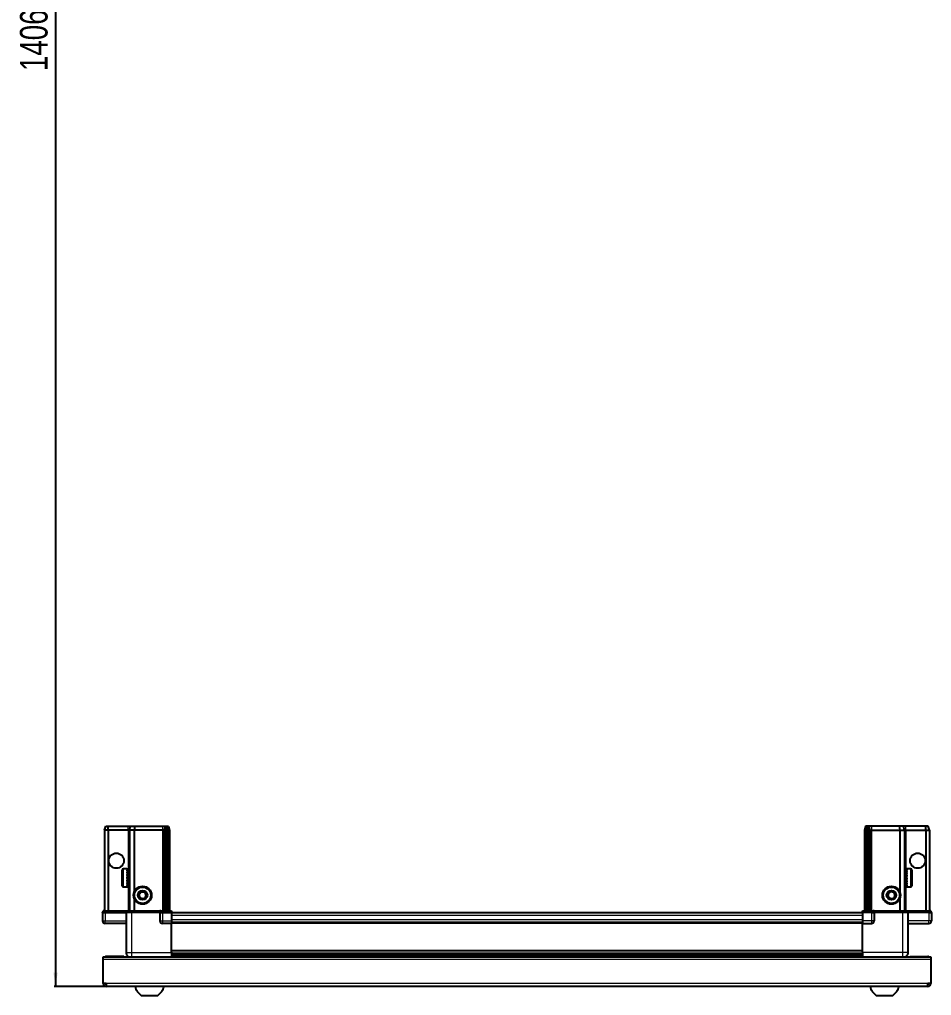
# Model space of a CAD drawing. Header units: millimetres. Extents: x 899 to 3911, y -293 to 1884.
# Drawn here: x 963 to 1623, y -293 to 413 of the extents above; entities that cross this region are included whole.
import ezdxf

# ---------------------------------------------------------------- set-up
doc = ezdxf.new("R2010")
doc.units = ezdxf.units.MM
doc.layers.add('FORMAT', color=7, linetype='Continuous')
doc.styles.add('SLDTEXTSTYLE0', font='TXT', dxfattribs={"width": 0.75})
doc.dimstyles.new('SLDDIMSTYLE0', dxfattribs={"dimtxt": 20, "dimasz": 10, "dimexe": 0, "dimexo": 0.0625, "dimgap": 5, "dimtad": 2, "dimdec": 1, "dimrnd": 1e-09, "dimzin": 12, "dimdsep": 46, "dimtxsty": 'SLDTEXTSTYLE0', "dimsah": 1, "dimcen": 0.09, "dimadec": 0, "dimazin": 3, "dimtfac": 1, "dimtofl": 0, "dimtmove": 0, "dimatfit": 3, "dimfxl": 0, "dimfrac": 2, "dimtolj": 1, "dimtzin": 12, "dimarcsym": 0})

# ---------------------------------------------------------------- blocks, each defined once
blk = doc.blocks.new('_D_8')
at = {"layer": 'FORMAT'}
for p, q in [((1108.46, 1119.84), (988.47, 1119.84)), ((989.47, 1119.84), (989.47, -286.86)), ((1026.06, -286.86), (988.47, -286.86))]:
    blk.add_line(p, q, dxfattribs=at)
for points in [[(989.47, 1119.84), (987.93, 1109.84), (991.01, 1109.84)], [(989.47, -286.86), (991.01, -276.86), (987.93, -276.86)]]:
    blk.add_solid(points, dxfattribs=at)
at = {"layer": 'FORMAT', "insert": (963.69, 375.85), "char_height": 20, "attachment_point": 1, "rotation": 90, "style": 'SLDTEXTSTYLE0'}
blk.add_mtext('1406,7', dxfattribs=at)

msp = doc.modelspace()

# ---------------------------------------------------------------- linework, layer by layer
at = {"color": 7, "linetype": 'Continuous', "lineweight": 25}
for p, q in [((1024.97, -173.86), (1025.77, -170.86)), ((1027.47, -173.86), (1024.97, -173.86)), ((1024.97, -173.86), (1024.97, -232.16)), ((1025.77, -170.86), (1027.63, -170.86)), ((1027.47, -173.86), (1027.63, -170.86)), ((1041.97, -173.86), (1027.47, -173.86)), ((1027.47, -173.86), (1027.47, -232.16)), ((1027.63, -170.86), (1041.97, -170.86)), ((1041.97, -170.86), (1043.77, -170.86)), ((1042.97, -173.86), (1041.97, -173.86)), ((1042.97, -173.86), (1043.77, -170.86)), ((1046.47, -173.86), (1042.97, -173.86)), ((1042.97, -173.86), (1042.97, -232.16)), ((1043.77, -170.86), (1046.8, -170.86)), ((1046.8, -170.86), (1046.47, -173.86)), ((1066.97, -173.86), (1046.47, -173.86)), ((1046.47, -173.86), (1046.47, -218.36)), ((1046.8, -170.86), (1066.97, -170.86)), ((1066.97, -170.86), (1068.77, -170.86)), ((1067.97, -173.86), (1066.97, -173.86)), ((1068.77, -170.86), (1067.97, -173.86)), ((1068.97, -173.86), (1067.97, -173.86)), ((1067.97, -173.86), (1067.97, -232.16)), ((1068.77, -170.86), (1069.51, -170.86)), ((1069.51, -170.86), (1068.97, -173.86)), ((1070.47, -173.86), (1068.97, -173.86)), ((1068.97, -173.86), (1068.97, -232.16)), ((1069.51, -170.86), (1070.02, -170.86)), ((1070.02, -170.86), (1071.17, -170.86)), ((1070.02, -170.86), (1070.47, -173.86)), ((1071.97, -173.86), (1070.47, -173.86)), ((1070.47, -173.86), (1070.47, -232.16)), ((1071.17, -170.86), (1071.97, -173.86)), ((1071.97, -173.86), (1071.97, -232.16)), ((1575.77, -170.86), (1574.97, -173.86)), ((1574.97, -173.86), (1576.47, -173.86)), ((1574.97, -173.86), (1574.97, -232.16)), ((1576.93, -170.86), (1575.77, -170.86)), ((1576.93, -170.86), (1576.47, -173.86)), ((1576.47, -173.86), (1577.97, -173.86)), ((1576.47, -173.86), (1576.47, -232.16)), ((1577.43, -170.86), (1576.93, -170.86)), ((1577.43, -170.86), (1577.97, -173.86)), ((1578.17, -170.86), (1577.43, -170.86)), ((1577.97, -173.86), (1577.97, -232.16)), ((1577.97, -173.86), (1578.97, -173.86)), ((1578.17, -170.86), (1578.97, -173.86)), ((1579.97, -170.86), (1578.17, -170.86)), ((1578.97, -173.86), (1578.97, -232.16)), ((1578.97, -173.86), (1579.97, -173.86)), ((1600.14, -170.86), (1579.97, -170.86)), ((1579.97, -173.86), (1600.47, -173.86)), ((1600.14, -170.86), (1600.47, -173.86)), ((1603.17, -170.86), (1600.14, -170.86)), ((1600.47, -173.86), (1600.47, -218.36)), ((1600.47, -173.86), (1603.97, -173.86)), ((1603.97, -173.86), (1603.17, -170.86)), ((1604.97, -170.86), (1603.17, -170.86)), ((1603.97, -173.86), (1603.97, -232.16)), ((1603.97, -173.86), (1604.97, -173.86)), ((1619.32, -170.86), (1604.97, -170.86)), ((1604.97, -173.86), (1619.47, -173.86)), ((1619.47, -173.86), (1619.32, -170.86)), ((1621.17, -170.86), (1619.32, -170.86)), ((1619.47, -173.86), (1621.97, -173.86)), ((1619.47, -173.86), (1619.47, -232.16)), ((1621.97, -173.86), (1621.17, -170.86)), ((1621.97, -173.86), (1621.97, -232.16)), ((1037.77, -214.06), (1037.77, -202.66)), ((1040.97, -201.86), (1038.57, -201.86)), ((1040.97, -201.86), (1040.97, -201.86)), ((1040.97, -201.86), (1041.47, -201.86)), ((1040.97, -202.05), (1041.47, -202.05)), ((1040.97, -202.05), (1040.97, -202.27)), ((1040.97, -202.27), (1041.47, -202.27)), ((1040.97, -202.84), (1041.47, -202.84)), ((1040.97, -202.84), (1040.97, -203.27)), ((1040.97, -203.27), (1041.47, -203.27)), ((1040.97, -204.18), (1041.47, -204.18)), ((1040.97, -204.18), (1040.97, -204.77)), ((1040.97, -204.77), (1041.47, -204.77)), ((1041.47, -202.05), (1041.47, -201.86)), ((1041.47, -202.27), (1041.47, -202.05)), ((1041.47, -202.84), (1041.47, -202.27)), ((1041.47, -203.27), (1041.47, -202.84)), ((1041.47, -204.18), (1041.47, -203.27)), ((1041.57, -203.96), (1041.47, -203.96)), ((1041.47, -204.77), (1041.47, -204.18)), ((1041.47, -205.92), (1041.47, -204.77)), ((1041.57, -212.76), (1041.57, -203.96)), ((1042.45, -205.05), (1041.97, -204.36)), ((1041.97, -212.36), (1041.97, -204.36)), ((1042.94, -204.36), (1042.45, -205.05)), ((1042.97, -204.36), (1042.94, -204.36)), ((1042.94, -212.36), (1042.94, -204.36)), ((1604, -204.36), (1603.97, -204.36)), ((1604.49, -205.05), (1604, -204.36)), ((1604, -204.36), (1604, -212.36)), ((1604.97, -204.36), (1604.49, -205.05)), ((1604.97, -204.36), (1604.97, -212.36)), ((1605.47, -203.96), (1605.37, -203.96)), ((1605.37, -203.96), (1605.37, -212.76)), ((1608.37, -201.86), (1605.47, -201.86)), ((1605.97, -201.86), (1605.47, -201.86)), ((1605.47, -201.86), (1605.47, -201.9)), ((1605.47, -201.9), (1605.47, -202.19)), ((1605.97, -201.9), (1605.47, -201.9)), ((1605.97, -202.19), (1605.47, -202.19)), ((1605.47, -202.19), (1605.47, -202.46)), ((1605.97, -202.46), (1605.47, -202.46)), ((1605.47, -202.46), (1605.47, -203.13)), ((1605.97, -203.13), (1605.47, -203.13)), ((1605.47, -203.13), (1605.47, -203.6)), ((1605.47, -203.6), (1605.47, -204.58)), ((1605.97, -203.6), (1605.47, -203.6)), ((1605.97, -204.58), (1605.47, -204.58)), ((1605.47, -204.58), (1605.47, -205.2)), ((1605.97, -201.9), (1605.97, -201.86)), ((1605.97, -202.46), (1605.97, -202.19)), ((1605.97, -203.6), (1605.97, -203.13)), ((1605.97, -205.2), (1605.97, -204.58)), ((1609.17, -202.66), (1609.17, -214.06)), ((1040.97, -205.92), (1041.47, -205.92)), ((1040.97, -205.92), (1040.97, -206.62)), ((1040.97, -206.62), (1041.47, -206.62)), ((1040.97, -207.9), (1041.47, -207.9)), ((1040.97, -207.9), (1040.97, -208.64)), ((1040.97, -208.05), (1041.47, -208.05)), ((1040.97, -208.55), (1041.47, -208.55)), ((1040.97, -208.64), (1041.47, -208.64)), ((1040.97, -209.93), (1041.47, -209.93)), ((1040.97, -209.93), (1040.97, -210.64)), ((1040.97, -210.64), (1041.47, -210.64)), ((1040.97, -211.8), (1041.47, -211.8)), ((1040.97, -211.8), (1040.97, -212.4)), ((1041.47, -206.62), (1041.47, -205.92)), ((1041.47, -207.9), (1041.47, -206.62)), ((1041.47, -208.05), (1041.47, -207.9)), ((1041.47, -208.64), (1041.47, -208.55)), ((1041.47, -209.93), (1041.47, -208.64)), ((1041.47, -210.64), (1041.47, -209.93)), ((1041.47, -211.8), (1041.47, -210.64)), ((1041.47, -212.4), (1041.47, -211.8)), ((1041.97, -212.36), (1042.45, -211.67)), ((1042.45, -211.67), (1042.45, -205.05)), ((1042.45, -211.67), (1042.94, -212.36)), ((1604, -212.36), (1604.49, -211.67)), ((1604.49, -205.05), (1604.49, -211.67)), ((1604.49, -211.67), (1604.97, -212.36)), ((1605.47, -205.2), (1605.47, -206.4)), ((1605.97, -205.2), (1605.47, -205.2)), ((1605.97, -206.4), (1605.47, -206.4)), ((1605.47, -206.4), (1605.47, -207.03)), ((1605.97, -207.03), (1605.47, -207.03)), ((1605.47, -207.11), (1605.47, -208.41)), ((1605.97, -207.11), (1605.47, -207.11)), ((1605.97, -208.41), (1605.47, -208.41)), ((1605.97, -208.89), (1605.47, -208.89)), ((1605.47, -208.89), (1605.47, -209.14)), ((1605.47, -209.14), (1605.47, -210.41)), ((1605.97, -209.14), (1605.47, -209.14)), ((1605.97, -210.41), (1605.47, -210.41)), ((1605.47, -210.41), (1605.47, -211.1)), ((1605.47, -211.1), (1605.47, -212.22)), ((1605.97, -211.1), (1605.47, -211.1)), ((1605.97, -207.11), (1605.97, -206.4)), ((1605.97, -209.14), (1605.97, -208.41)), ((1605.97, -211.1), (1605.97, -210.41)), ((1038.57, -214.86), (1040.97, -214.86)), ((1040.97, -212.4), (1041.47, -212.4)), ((1040.97, -213.34), (1041.47, -213.34)), ((1040.97, -213.34), (1040.97, -213.78)), ((1040.97, -213.78), (1041.47, -213.78)), ((1040.97, -214.38), (1041.47, -214.38)), ((1040.97, -214.38), (1040.97, -214.62)), ((1040.97, -214.62), (1041.47, -214.62)), ((1040.97, -214.84), (1041.47, -214.84)), ((1040.97, -214.84), (1040.97, -214.86)), ((1040.97, -214.85), (1041.47, -214.85)), ((1041.47, -213.34), (1041.47, -212.4)), ((1041.47, -212.76), (1041.57, -212.76)), ((1041.47, -213.78), (1041.47, -213.34)), ((1041.47, -214.38), (1041.47, -213.78)), ((1041.47, -214.62), (1041.47, -214.38)), ((1041.47, -214.84), (1041.47, -214.62)), ((1041.47, -214.85), (1041.47, -214.84)), ((1042.94, -212.36), (1042.97, -212.36)), ((1603.97, -212.36), (1604, -212.36)), ((1605.37, -212.76), (1605.47, -212.76)), ((1605.97, -212.22), (1605.47, -212.22)), ((1605.47, -212.22), (1605.47, -212.79)), ((1605.47, -212.79), (1605.47, -213.64)), ((1605.97, -212.79), (1605.47, -212.79)), ((1605.97, -213.64), (1605.47, -213.64)), ((1605.47, -213.64), (1605.47, -214.04)), ((1605.47, -214.04), (1605.47, -214.55)), ((1605.97, -214.04), (1605.47, -214.04)), ((1605.97, -214.55), (1605.47, -214.55)), ((1605.47, -214.55), (1605.47, -214.74)), ((1605.47, -214.74), (1605.47, -214.86)), ((1605.97, -214.74), (1605.47, -214.74)), ((1605.47, -214.86), (1608.37, -214.86)), ((1605.97, -212.79), (1605.97, -212.22)), ((1605.97, -214.04), (1605.97, -213.64)), ((1605.97, -214.74), (1605.97, -214.55)), ((1046.47, -223.36), (1046.47, -232.16)), ((1600.47, -223.36), (1600.47, -232.16)), ((1023.97, -232.16), (1023.47, -233.02)), ((1023.47, -233.36), (1023.47, -233.02)), ((1025.47, -232.16), (1023.97, -232.16)), ((1025.47, -232.16), (1040.27, -232.16)), ((1040.27, -232.16), (1040.47, -232.16)), ((1040.47, -233.36), (1040.47, -232.16)), ((1040.47, -232.16), (1044.47, -232.16)), ((1044.47, -232.16), (1064.77, -232.16)), ((1064.77, -232.16), (1064.97, -232.16)), ((1064.97, -233.36), (1064.97, -232.16)), ((1065.65, -232.16), (1064.97, -232.16)), ((1065.65, -232.16), (1073.47, -232.16)), ((1073.47, -233.02), (1066.97, -233.02)), ((1073.47, -232.16), (1073.47, -233.02)), ((1073.47, -233.02), (1073.47, -233.02)), ((1073.47, -233.36), (1073.47, -233.02)), ((1573.47, -232.16), (1581.29, -232.16)), ((1573.47, -233.02), (1573.47, -232.16)), ((1579.97, -233.02), (1573.47, -233.02)), ((1573.47, -233.36), (1573.47, -233.02)), ((1581.97, -232.16), (1581.29, -232.16)), ((1581.97, -233.36), (1581.97, -232.16)), ((1581.97, -232.16), (1582.17, -232.16)), ((1582.17, -232.16), (1602.47, -232.16)), ((1602.47, -232.16), (1606.47, -232.16)), ((1606.47, -233.36), (1606.47, -232.16)), ((1606.47, -232.16), (1606.67, -232.16)), ((1606.67, -232.16), (1621.47, -232.16)), ((1622.97, -232.16), (1621.47, -232.16)), ((1623.47, -233.02), (1622.97, -232.16)), ((1623.47, -233.02), (1622.97, -232.16)), ((1623.47, -233.36), (1623.47, -233.02)), ((1623.47, -233.36), (1623.47, -233.02)), ((1023.47, -233.36), (1025.47, -233.36)), ((1023.47, -233.36), (1023.47, -239.36)), ((1040.27, -233.36), (1025.47, -233.36)), ((1025.47, -233.36), (1040.27, -233.36)), ((1040.47, -233.36), (1040.27, -233.36)), ((1044.47, -233.36), (1040.47, -233.36)), ((1040.47, -233.36), (1040.47, -262.36)), ((1064.77, -233.36), (1044.47, -233.36)), ((1064.97, -233.36), (1064.77, -233.36)), ((1064.97, -233.36), (1066.97, -233.36)), ((1064.97, -233.36), (1064.97, -239.36)), ((1073.47, -233.36), (1066.97, -233.36)), ((1066.97, -233.36), (1073.47, -233.36)), ((1073.47, -233.36), (1073.47, -233.36)), ((1073.47, -233.36), (1073.47, -239.36)), ((1573.47, -233.51), (1073.47, -233.51)), ((1073.47, -239.36), (1073.47, -241.36)), ((1579.97, -233.36), (1573.47, -233.36)), ((1573.47, -233.36), (1573.47, -239.36)), ((1573.47, -239.36), (1573.47, -241.36)), ((1579.97, -233.36), (1581.97, -233.36)), ((1581.97, -233.36), (1579.97, -233.36)), ((1582.17, -233.36), (1581.97, -233.36)), ((1581.97, -233.36), (1581.97, -239.36)), ((1602.47, -233.36), (1582.17, -233.36)), ((1606.47, -233.36), (1602.47, -233.36)), ((1606.67, -233.36), (1606.47, -233.36)), ((1606.47, -233.36), (1606.47, -262.36)), ((1621.47, -233.36), (1606.67, -233.36)), ((1621.47, -233.36), (1623.47, -233.36)), ((1623.47, -233.36), (1623.47, -233.36)), ((1623.47, -233.36), (1623.47, -239.36)), ((1040.47, -241.36), (1025.47, -241.36)), ((1073.47, -241.36), (1066.97, -241.36)), ((1573.47, -240.71), (1073.47, -240.71)), ((1073.47, -262.36), (1073.47, -241.36)), ((1573.47, -241.36), (1579.97, -241.36)), ((1573.47, -262.36), (1573.47, -241.36)), ((1606.47, -241.36), (1621.47, -241.36)), ((1023.97, -267.46), (1023.97, -265.36)), ((1023.97, -265.36), (1622.97, -265.36)), ((1023.97, -284.76), (1023.97, -267.46)), ((1038.97, -265.26), (1026.07, -265.26)), ((1038.97, -265.26), (1038.97, -265.36)), ((1073.47, -263.38), (1573.47, -263.38)), ((1073.47, -263.42), (1573.47, -263.42)), ((1097.35, -265.21), (1073.47, -265.21)), ((1091.97, -265.36), (1091.97, -265.21)), ((1092.01, -265.36), (1092.01, -265.21)), ((1092.28, -265.36), (1092.28, -265.21)), ((1092.54, -265.36), (1092.54, -265.21)), ((1093.19, -265.36), (1093.19, -265.21)), ((1093.66, -265.36), (1093.66, -265.21)), ((1094.62, -265.36), (1094.62, -265.21)), ((1095.24, -265.36), (1095.24, -265.21)), ((1096.43, -265.36), (1096.43, -265.21)), ((1097.09, -265.36), (1097.09, -265.21)), ((1097.14, -265.36), (1097.14, -265.21)), ((1098.44, -265.21), (1097.35, -265.21)), ((1099.17, -265.21), (1098.44, -265.21)), ((1098.44, -265.36), (1098.44, -265.21)), ((1098.44, -265.21), (1098.44, -265.21)), ((1098.45, -265.36), (1098.45, -265.21)), ((1098.95, -265.36), (1098.95, -265.21)), ((1099.17, -265.36), (1099.17, -265.21)), ((1099.59, -265.21), (1099.17, -265.21)), ((1099.17, -265.21), (1099.17, -265.21)), ((1547.35, -265.21), (1099.59, -265.21)), ((1100.45, -265.36), (1100.45, -265.21)), ((1101.14, -265.36), (1101.14, -265.21)), ((1102.26, -265.36), (1102.26, -265.21)), ((1102.84, -265.36), (1102.84, -265.21)), ((1103.71, -265.36), (1103.71, -265.21)), ((1104.11, -265.36), (1104.11, -265.21)), ((1104.64, -265.36), (1104.64, -265.21)), ((1104.83, -265.36), (1104.83, -265.21)), ((1104.97, -265.36), (1104.97, -265.21)), ((1541.97, -265.36), (1541.97, -265.21)), ((1542.14, -265.36), (1542.14, -265.21)), ((1542.35, -265.36), (1542.35, -265.21)), ((1542.91, -265.36), (1542.91, -265.21)), ((1543.33, -265.36), (1543.33, -265.21)), ((1544.23, -265.36), (1544.23, -265.21)), ((1544.82, -265.36), (1544.82, -265.21)), ((1545.96, -265.36), (1545.96, -265.21)), ((1546.66, -265.36), (1546.66, -265.21)), ((1547.93, -265.21), (1547.35, -265.21)), ((1547.93, -265.36), (1547.93, -265.21)), ((1547.94, -265.21), (1547.93, -265.21)), ((1548.67, -265.21), (1547.94, -265.21)), ((1548.11, -265.36), (1548.11, -265.21)), ((1548.61, -265.36), (1548.61, -265.21)), ((1548.67, -265.36), (1548.67, -265.21)), ((1549.59, -265.21), (1548.67, -265.21)), ((1548.67, -265.21), (1548.67, -265.21)), ((1573.47, -265.21), (1549.59, -265.21)), ((1549.96, -265.36), (1549.96, -265.21)), ((1550.67, -265.36), (1550.67, -265.21)), ((1551.84, -265.36), (1551.84, -265.21)), ((1552.45, -265.36), (1552.45, -265.21)), ((1553.4, -265.36), (1553.4, -265.21)), ((1553.85, -265.36), (1553.85, -265.21)), ((1554.47, -265.36), (1554.47, -265.21)), ((1554.71, -265.36), (1554.71, -265.21)), ((1554.95, -265.36), (1554.95, -265.21)), ((1554.97, -265.36), (1554.97, -265.21)), ((1607.97, -265.26), (1607.97, -265.36)), ((1607.97, -265.26), (1620.87, -265.26)), ((1622.97, -265.36), (1622.97, -267.46)), ((1622.97, -267.46), (1622.97, -284.76)), ((1026.07, -284.76), (1023.97, -284.76)), ((1026.07, -284.76), (1026.07, -286.86)), ((1620.87, -286.86), (1026.07, -286.86)), ((1622.97, -284.76), (1620.87, -284.76)), ((1620.87, -286.86), (1620.87, -284.76)), ((1051.47, -293.46), (1063.47, -293.46)), ((1583.47, -293.46), (1595.47, -293.46))]:
    msp.add_line(p, q, dxfattribs=at)
at = {"color": 8, "linetype": 'Continuous', "lineweight": 18}
for p, q in [((1041.97, -173.86), (1041.97, -170.86)), ((1041.97, -173.86), (1041.97, -204.36)), ((1066.97, -170.86), (1066.97, -173.86)), ((1066.97, -173.86), (1066.97, -232.16)), ((1579.97, -170.86), (1579.97, -173.86)), ((1579.97, -173.86), (1579.97, -232.16)), ((1604.97, -173.86), (1604.97, -170.86)), ((1604.97, -173.86), (1604.97, -204.36)), ((1038.57, -214.86), (1038.57, -201.86)), ((1608.37, -201.86), (1608.37, -214.86)), ((1041.97, -212.36), (1041.97, -232.16)), ((1604.97, -212.36), (1604.97, -232.16)), ((1025.47, -233.36), (1025.47, -232.16)), ((1040.27, -233.36), (1040.27, -232.16)), ((1044.47, -233.36), (1044.47, -232.16)), ((1064.77, -233.36), (1064.77, -232.16)), ((1066.97, -233.36), (1066.97, -233.02)), ((1073.47, -233.36), (1073.47, -233.02)), ((1579.97, -233.36), (1579.97, -233.02)), ((1582.17, -232.16), (1582.17, -233.36)), ((1602.47, -233.36), (1602.47, -232.16)), ((1606.67, -232.16), (1606.67, -233.36)), ((1621.47, -233.36), (1621.47, -232.16)), ((1023.47, -239.36), (1025.47, -239.36)), ((1025.47, -233.36), (1025.47, -239.36)), ((1025.47, -239.36), (1040.47, -239.36)), ((1025.47, -241.36), (1025.47, -239.36)), ((1044.47, -233.36), (1044.47, -262.36)), ((1064.97, -239.36), (1066.97, -239.36)), ((1066.97, -233.36), (1066.97, -239.36)), ((1066.97, -239.36), (1073.47, -239.36)), ((1066.97, -239.36), (1066.97, -241.36)), ((1573.47, -235.51), (1073.47, -235.51)), ((1573.47, -238.71), (1073.47, -238.71)), ((1579.97, -239.36), (1573.47, -239.36)), ((1579.97, -233.36), (1579.97, -239.36)), ((1581.97, -239.36), (1579.97, -239.36)), ((1579.97, -239.36), (1579.97, -241.36)), ((1602.47, -233.36), (1602.47, -262.36)), ((1621.47, -239.36), (1606.47, -239.36)), ((1621.47, -233.36), (1621.47, -239.36)), ((1623.47, -239.36), (1621.47, -239.36)), ((1621.47, -241.36), (1621.47, -239.36)), ((1573.47, -241.36), (1073.47, -241.36)), ((1073.47, -260.76), (1573.47, -260.76)), ((1622.97, -267.46), (1023.97, -267.46)), ((1026.07, -265.36), (1026.07, -265.26)), ((1044.47, -262.36), (1073.47, -262.36)), ((1573.47, -262.17), (1073.47, -262.17)), ((1073.47, -264.62), (1573.47, -264.62)), ((1602.47, -262.36), (1573.47, -262.36)), ((1620.87, -265.36), (1620.87, -265.26)), ((1620.87, -284.76), (1026.07, -284.76))]:
    msp.add_line(p, q, dxfattribs=at)
at = {"color": 7, "linetype": 'Continuous', "lineweight": 25, "flags": 128}
for points in [[(1026.07, -265.26), (1025.66, -265.3), (1025.43, -265.36)], [(1621.51, -265.36), (1621.28, -265.3), (1620.87, -265.26)]]:
    msp.add_lwpolyline(points, dxfattribs=at)
at = {"color": 7, "linetype": 'Continuous', "lineweight": 25}
for centre, radius in [((1033.47, -195.86), 5.5), ((1613.47, -195.86), 5.5), ((1052.47, -220.86), 6.5), ((1052.47, -220.86), 3.46), ((1594.47, -220.86), 6.5), ((1594.47, -220.86), 3.46)]:
    msp.add_circle(centre, radius, dxfattribs=at)
at = {"color": 8, "linetype": 'Continuous', "lineweight": 18}
for centre in [(1052.47, -220.86), (1594.47, -220.86)]:
    msp.add_circle(centre, 5.7, dxfattribs=at)
at = {"color": 7, "linetype": 'Continuous', "lineweight": 25}
for centre, radius, start, end in [((1038.57, -202.66), 0.8, 90, 180), ((1041.97, -203.96), 0.4, 180, 270), ((1604.97, -203.96), 0.4, 270, 0), ((1608.37, -202.66), 0.8, 360, 90), ((1038.57, -214.06), 0.8, 180, 270), ((1041.97, -212.76), 0.4, 90, 180), ((1052.47, -220.86), 2.5, 87.37605, 147.37605), ((1052.47, -220.86), 2.5, 27.37605, 87.37605), ((1594.47, -220.86), 2.5, 74.67671, 134.67671), ((1594.47, -220.86), 2.5, 14.67671, 74.67671), ((1604.97, -212.76), 0.4, 360, 90), ((1608.37, -214.06), 0.8, 270, 0), ((1052.47, -220.86), 2.5, 147.37605, 207.37605), ((1052.47, -220.86), 2.5, 207.37605, 267.37605), ((1052.47, -220.86), 2.5, 267.37605, 327.37605), ((1052.47, -220.86), 2.5, 327.37605, 27.37605), ((1594.47, -220.86), 2.5, 134.67671, 194.67671), ((1594.47, -220.86), 2.5, 194.67671, 254.67671), ((1594.47, -220.86), 2.5, 254.67671, 314.67671), ((1594.47, -220.86), 2.5, 314.67671, 14.67671), ((1025.47, -239.36), 2, 180, 270), ((1066.97, -239.36), 2, 180, 270), ((1579.97, -239.36), 2, 270, 0), ((1621.47, -239.36), 2, 270, 0), ((1026.07, -284.76), 2.1, 180, 270), ((1026.07, -284.76), 0.6, 180, 270), ((1058.5, -283.83), 11.91, 194.70035, 233.8734), ((1056.45, -283.83), 11.91, 306.1266, 345.29965), ((1590.5, -283.83), 11.91, 194.70035, 233.8734), ((1588.45, -283.83), 11.91, 306.1266, 345.29965), ((1620.87, -284.76), 2.1, 270, 0), ((1620.87, -284.76), 0.6, 270, 0)]:
    msp.add_arc(centre, radius, start, end, dxfattribs=at)
for centre, start_param, end_param in [((1066.97, -229.56), 2.418858, 3.141593), ((1579.97, -229.56), 3.141593, 3.864327)]:
    msp.add_ellipse(centre, major_axis=(0, 3.46), ratio=0.57735, start_param=start_param, end_param=end_param, dxfattribs=at)
for points, knots in [([(1049.59, -220.72), (1049.86, -220.29), (1050.39, -219.48), (1050.9, -218.67), (1051.14, -218.29)], [0, 0, 0, 0, 0.534686, 1, 1, 1, 1]), ([(1051.14, -218.29), (1051.66, -218.32), (1052.62, -218.36), (1053.58, -218.41), (1054.03, -218.43)], [0, 0, 0, 0, 0.534686, 1, 1, 1, 1]), ([(1054.03, -218.43), (1054.19, -218.73), (1054.56, -219.46), (1055.02, -220.35), (1055.3, -220.88), (1055.35, -220.99)], [0, 0, 0, 0, 0.362901, 0.866875, 1, 1, 1, 1]), ([(1591.69, -220.09), (1592.05, -219.73), (1592.74, -219.05), (1593.42, -218.38), (1593.74, -218.06)], [0, 0, 0, 0, 0.534686, 1, 1, 1, 1]), ([(1593.74, -218.06), (1594.24, -218.2), (1595.17, -218.46), (1596.09, -218.71), (1596.52, -218.83)], [0, 0, 0, 0, 0.534686, 1, 1, 1, 1]), ([(1596.52, -218.83), (1596.56, -218.95), (1596.71, -219.53), (1596.96, -220.49), (1597.17, -221.29), (1597.25, -221.62)], [0, 0, 0, 0, 0.133125, 0.637099, 1, 1, 1, 1]), ([(1050.91, -223.29), (1050.86, -223.18), (1050.58, -222.65), (1050.12, -221.76), (1049.75, -221.03), (1049.59, -220.72)], [0, 0, 0, 0, 0.133125, 0.637099, 1, 1, 1, 1]), ([(1053.8, -223.42), (1053.28, -223.4), (1052.32, -223.35), (1051.36, -223.31), (1050.91, -223.29)], [0, 0, 0, 0, 0.534686, 1, 1, 1, 1]), ([(1055.35, -220.99), (1055.08, -221.42), (1054.56, -222.24), (1054.04, -223.04), (1053.8, -223.42)], [0, 0, 0, 0, 0.534686, 1, 1, 1, 1]), ([(1592.42, -222.89), (1592.33, -222.55), (1592.12, -221.76), (1591.87, -220.79), (1591.72, -220.22), (1591.69, -220.09)], [0, 0, 0, 0, 0.362901, 0.866875, 1, 1, 1, 1]), ([(1595.2, -223.65), (1594.7, -223.51), (1593.77, -223.26), (1592.85, -223), (1592.42, -222.89)], [0, 0, 0, 0, 0.534686, 1, 1, 1, 1]), ([(1597.25, -221.62), (1596.89, -221.98), (1596.2, -222.66), (1595.52, -223.34), (1595.2, -223.65)], [0, 0, 0, 0, 0.534686, 1, 1, 1, 1]), ([(1040.47, -262.36), (1040.52, -262.8), (1040.59, -263.47), (1041.02, -264.29), (1041.48, -264.84), (1041.88, -265.2), (1042.15, -265.33), (1042.19, -265.36)], [0, 0, 0, 0, 0.363018, 0.558438, 0.758004, 0.95757, 1, 1, 1, 1]), ([(1073.47, -262.36), (1073.47, -262.75), (1073.47, -263.54), (1073.47, -264.56), (1073.47, -265.19), (1073.47, -265.35), (1073.47, -265.36)], [0, 0, 0, 0, 0.32552, 0.65104, 0.97656, 1, 1, 1, 1]), ([(1573.47, -262.36), (1573.47, -262.75), (1573.47, -263.54), (1573.47, -264.56), (1573.47, -265.19), (1573.47, -265.35), (1573.47, -265.36)], [0, 0, 0, 0, 0.32552, 0.65104, 0.97656, 1, 1, 1, 1]), ([(1606.47, -262.36), (1606.42, -262.8), (1606.35, -263.47), (1605.92, -264.29), (1605.46, -264.84), (1605.06, -265.2), (1604.8, -265.33), (1604.75, -265.36)], [0, 0, 0, 0, 0.363018, 0.558438, 0.758004, 0.95757, 1, 1, 1, 1])]:
    msp.add_open_spline(points, degree=3, knots=knots, dxfattribs=at)
at = {"color": 8, "linetype": 'Continuous', "lineweight": 18}
for points in [[(1040.47, -262.36), (1040.53, -262.36), (1040.65, -262.36), (1041.58, -262.36), (1042.9, -262.36), (1043.95, -262.36), (1044.47, -262.36)], [(1606.47, -262.36), (1606.41, -262.36), (1606.29, -262.36), (1605.37, -262.36), (1604.04, -262.36), (1602.99, -262.36), (1602.47, -262.36)]]:
    msp.add_open_spline(points, degree=3, dxfattribs=at)
for points in [[(1044.47, -262.36), (1044.47, -262.8), (1044.47, -263.47), (1044.47, -264.29), (1044.47, -264.84), (1044.47, -265.2), (1044.47, -265.33), (1044.47, -265.36)], [(1602.47, -262.36), (1602.47, -262.8), (1602.47, -263.47), (1602.47, -264.29), (1602.47, -264.84), (1602.47, -265.2), (1602.47, -265.33), (1602.47, -265.36)]]:
    msp.add_open_spline(points, degree=3, knots=[0, 0, 0, 0, 0.363018, 0.558438, 0.758004, 0.95757, 1, 1, 1, 1], dxfattribs=at)

# ---------------------------------------------------------------- dimensions: what is measured, and where the dimension line sits
at = {"layer": 'FORMAT'}
dim = msp.add_linear_dim(base=(989.47, -286.86), p1=(1108.47, 1119.84), p2=(1026.07, -286.86), angle=90, dimstyle='SLDDIMSTYLE0', dxfattribs=at)
dim.commit()
dim.dimension.update_dxf_attribs({"geometry": '_D_8', "text_midpoint": (989.47, 416.49), "dimtype": 160})

doc.saveas('drawing.dxf')
